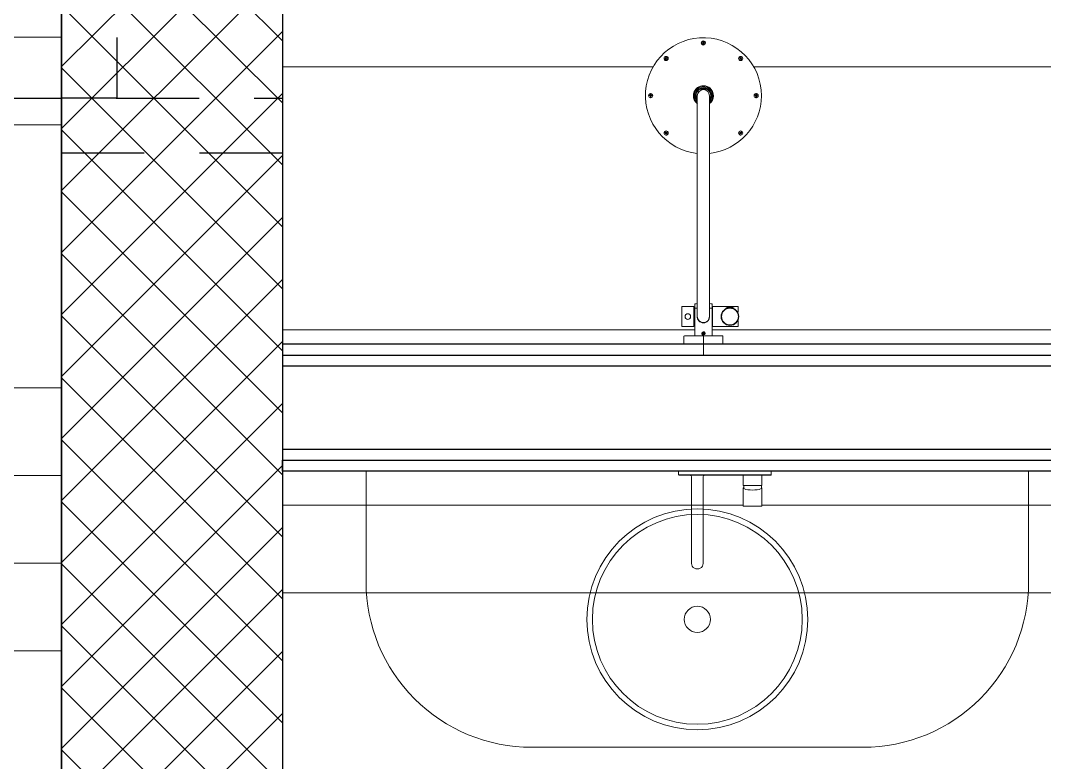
# Model space of a CAD drawing. Header units: metres. Extents: x 42 to 199, y -121 to 268.
# Drawn here: x 127.063 to 128.917, y -70.171 to -68.827 of the extents above; entities that cross this region are included whole.
import ezdxf

# ---------------------------------------------------------------- set-up
doc = ezdxf.new("R2010")
doc.units = ezdxf.units.M
doc.header["$LTSCALE"] = 0.3
doc.linetypes.add('HIDDEN', pattern=[0.375, 0.25, -0.125])
doc.layers.get('0').update_dxf_attribs({"color": 8})
for name, color, linetype in [('A-ELEVATION 3', 8, 'Continuous'), ('A-flooring', 8, 'Continuous'), ('A-Hidden-Above', 8, 'HIDDEN'), ('A-Wall-Full', 8, 'Continuous')]:
    doc.layers.add(name, color=color, linetype=linetype)
for name, color, linetype, lineweight in [('A-Hatch', 8, 'Continuous', 9), ('A-Plumbing Fixtures', 8, 'Continuous', 0), ('DA HOUSE ARCH LAYOUT', 8, 'Continuous', 9)]:
    doc.layers.add(name, color=color, linetype=linetype, lineweight=lineweight)

# ---------------------------------------------------------------- blocks, each defined once
blk = doc.blocks.new('zw$38D5')
at = {"color": 4, "ltscale": 0.5}
for p, q in [((-0.034, 0.2682), (-0.034, 0.2622)), ((-0.034, 0.2682), (-0.0338, 0.2682)), ((-0.034, 0.2622), (-0.034, 0.2682)), ((-0.034, 0.2622), (-0.0337, 0.2615)), ((-0.0338, 0.2682), (-0.0332, 0.2682)), ((-0.0337, 0.2615), (-0.033, 0.2612)), ((-0.0337, 0.2615), (-0.0335, 0.2615)), ((-0.0335, 0.2615), (-0.0329, 0.2615)), ((-0.0332, 0.2682), (-0.0322, 0.2682)), ((-0.033, 0.2612), (-0.0328, 0.2612)), ((-0.0329, 0.2615), (-0.032, 0.2615)), ((-0.0328, 0.2612), (-0.0323, 0.2612)), ((-0.0323, 0.2612), (-0.0315, 0.2612)), ((-0.0322, 0.2682), (-0.031, 0.2682)), ((-0.032, 0.2615), (-0.0308, 0.2615)), ((-0.0315, 0.2612), (-0.0305, 0.2612)), ((-0.031, 0.2682), (-0.0295, 0.2682)), ((-0.0308, 0.2615), (-0.0295, 0.2615)), ((-0.0305, 0.2612), (-0.0293, 0.2612)), ((-0.0295, 0.2682), (-0.028, 0.2682)), ((-0.0295, 0.2615), (-0.028, 0.2615)), ((-0.0293, 0.2612), (-0.028, 0.2612)), ((-0.028, 0.2682), (0.05, 0.2682)), ((-0.028, 0.2682), (0.05, 0.2682)), ((-0.028, 0.2615), (0.05, 0.2615)), ((-0.028, 0.2615), (0.05, 0.2615)), ((-0.028, 0.2612), (-0.0135, 0.2612)), ((-0.028, 0.2612), (-0.027, 0.2612)), ((-0.028, 0.2612), (-0.0135, 0.2612)), ((-0.027, 0.2612), (-0.0243, 0.2612)), ((-0.0266, 0.2612), (-0.0256, 0.2612)), ((-0.0256, 0.2612), (-0.023, 0.2612)), ((-0.0243, 0.2612), (-0.0198, 0.2612)), ((-0.023, 0.2612), (-0.0188, 0.2612)), ((-0.0198, 0.2612), (-0.0139, 0.2612)), ((-0.0188, 0.2612), (-0.0135, 0.2612)), ((-0.016, 0.2612), (-0.0154, 0.2612)), ((-0.0154, 0.2612), (-0.0139, 0.2612)), ((-0.0146, 0.2612), (-0.0141, 0.2612)), ((-0.0141, 0.2612), (-0.0135, 0.2612)), ((-0.0139, 0.2612), (-0.0113, 0.2612)), ((-0.0139, 0.2612), (-0.0072, 0.2612)), ((-0.0135, 0.2612), (-0.0122, 0.2608)), ((-0.0122, 0.2608), (-0.0112, 0.26)), ((-0.0113, 0.2612), (-0.008, 0.2612)), ((-0.0112, 0.26), (-0.0107, 0.259)), ((-0.008, 0.2612), (-0.0041, 0.2612)), ((-0.0072, 0.2612), (0, 0.2612)), ((-0.0041, 0.2612), (0, 0.2612)), ((0, 0.2612), (0.0072, 0.2612)), ((0, 0.2612), (0.0041, 0.2612)), ((0.0041, 0.2612), (0.008, 0.2612)), ((0.0072, 0.2612), (0.0139, 0.2612)), ((0.008, 0.2612), (0.0113, 0.2612)), ((0.0107, 0.259), (0.0112, 0.26)), ((0.0112, 0.26), (0.0122, 0.2608)), ((0.0113, 0.2612), (0.0139, 0.2612)), ((0.0122, 0.2608), (0.0135, 0.2612)), ((0.0135, 0.2612), (0.0188, 0.2612)), ((0.0135, 0.2612), (0.0141, 0.2612)), ((0.0135, 0.2612), (0.05, 0.2612)), ((0.0139, 0.2612), (0.0154, 0.2612)), ((0.0139, 0.2612), (0.0198, 0.2612)), ((0.0141, 0.2612), (0.0146, 0.2612)), ((0.0154, 0.2612), (0.016, 0.2612)), ((0.0188, 0.2612), (0.023, 0.2612)), ((0.0198, 0.2612), (0.0243, 0.2612)), ((0.023, 0.2612), (0.0256, 0.2612)), ((0.0243, 0.2612), (0.027, 0.2612)), ((0.0256, 0.2612), (0.0266, 0.2612)), ((0.027, 0.2612), (0.028, 0.2612)), ((0.05, 0.2682), (0.128, 0.2682)), ((0.05, 0.2615), (0.128, 0.2615)), ((0.05, 0.2612), (0.083, 0.2612)), ((0.072, 0.2612), (0.073, 0.2612)), ((0.073, 0.2612), (0.0757, 0.2612)), ((0.0734, 0.2612), (0.0744, 0.2612)), ((0.0744, 0.2612), (0.077, 0.2612)), ((0.0757, 0.2612), (0.0802, 0.2612)), ((0.077, 0.2612), (0.0812, 0.2612)), ((0.0802, 0.2612), (0.0861, 0.2612)), ((0.0812, 0.2612), (0.083, 0.2612)), ((0.0825, 0.2612), (0.0831, 0.2612)), ((0.0825, 0.2612), (0.083, 0.2612)), ((0.083, 0.2429), (0.083, 0.2612)), ((0.083, 0.2612), (0.083, 0.2429)), ((0.0831, 0.2612), (0.0848, 0.2612)), ((0.0848, 0.2612), (0.0876, 0.2612)), ((0.0861, 0.2612), (0.0928, 0.2612)), ((0.0876, 0.2612), (0.0912, 0.2612)), ((0.0912, 0.2612), (0.0955, 0.2612)), ((0.0928, 0.2612), (0.1, 0.2612)), ((0.0955, 0.2612), (0.1, 0.2612)), ((0.1, 0.2612), (0.1072, 0.2612)), ((0.1, 0.2612), (0.1045, 0.2612)), ((0.1045, 0.2612), (0.1088, 0.2612)), ((0.1072, 0.2612), (0.1139, 0.2612)), ((0.1088, 0.2612), (0.1124, 0.2612)), ((0.1124, 0.2612), (0.1152, 0.2612)), ((0.1139, 0.2612), (0.1198, 0.2612)), ((0.1152, 0.2612), (0.1169, 0.2612)), ((0.1169, 0.2612), (0.1175, 0.2612)), ((0.117, 0.2429), (0.117, 0.2612)), ((0.117, 0.2612), (0.117, 0.2429)), ((0.117, 0.2612), (0.128, 0.2612)), ((0.117, 0.2612), (0.1188, 0.2612)), ((0.117, 0.2612), (0.1175, 0.2612)), ((0.1188, 0.2612), (0.123, 0.2612)), ((0.1198, 0.2612), (0.1243, 0.2612)), ((0.123, 0.2612), (0.1256, 0.2612)), ((0.1243, 0.2612), (0.127, 0.2612)), ((0.1256, 0.2612), (0.1266, 0.2612)), ((0.127, 0.2612), (0.128, 0.2612)), ((0.128, 0.2682), (0.1295, 0.2682)), ((0.128, 0.2615), (0.1295, 0.2615)), ((0.128, 0.2612), (0.1293, 0.2612)), ((0.1293, 0.2612), (0.1305, 0.2612)), ((0.1295, 0.2682), (0.131, 0.2682)), ((0.1295, 0.2615), (0.1308, 0.2615)), ((0.1305, 0.2612), (0.1315, 0.2612)), ((0.1308, 0.2615), (0.132, 0.2615)), ((0.131, 0.2682), (0.1322, 0.2682)), ((0.1315, 0.2612), (0.1323, 0.2612)), ((0.132, 0.2615), (0.1329, 0.2615)), ((0.1322, 0.2682), (0.1332, 0.2682)), ((0.1323, 0.2612), (0.1328, 0.2612)), ((0.1328, 0.2612), (0.133, 0.2612)), ((0.1329, 0.2615), (0.1335, 0.2615)), ((0.133, 0.2612), (0.1337, 0.2615)), ((0.1332, 0.2682), (0.1338, 0.2682)), ((0.1335, 0.2615), (0.1337, 0.2615)), ((0.1337, 0.2615), (0.134, 0.2622)), ((0.1338, 0.2682), (0.134, 0.2682)), ((0.134, 0.2622), (0.134, 0.2682)), ((0.134, 0.2682), (0.134, 0.2622)), ((-0.0107, 0.259), (-0.0105, 0.2582)), ((-0.0105, 0.2582), (-0.0105, 0.2577)), ((-0.0105, 0.2577), (-0.0105, 0.2582)), ((-0.0105, 0.1457), (-0.0105, 0.2577)), ((-0.0105, 0.2577), (-0.0105, 0.1457)), ((0.0105, 0.2582), (0.0107, 0.259)), ((0.0105, 0.2577), (0.0105, 0.2582)), ((0.0105, 0.2582), (0.0105, 0.2577)), ((0.0105, 0.1457), (0.0105, 0.2577)), ((0.0105, 0.2577), (0.0105, 0.1457)), ((0.083, 0.2429), (0.0832, 0.2425)), ((0.0832, 0.2425), (0.0837, 0.2422)), ((0.0832, 0.2425), (0.0838, 0.2425)), ((0.0837, 0.2422), (0.084, 0.2422)), ((0.0838, 0.2425), (0.0855, 0.2425)), ((0.084, 0.2422), (0.0846, 0.2422)), ((0.084, 0.2422), (0.084, 0.2382)), ((0.084, 0.2382), (0.084, 0.2422)), ((0.0846, 0.2422), (0.0861, 0.2422)), ((0.0855, 0.2425), (0.0881, 0.2425)), ((0.0861, 0.2422), (0.0887, 0.2422)), ((0.0881, 0.2425), (0.0916, 0.2425)), ((0.0887, 0.2422), (0.0921, 0.2422)), ((0.0916, 0.2425), (0.0957, 0.2425)), ((0.0921, 0.2422), (0.0959, 0.2422)), ((0.0957, 0.2425), (0.1, 0.2425)), ((0.0959, 0.2422), (0.1, 0.2422)), ((0.1, 0.2425), (0.1043, 0.2425)), ((0.1, 0.2422), (0.1041, 0.2422)), ((0.1041, 0.2422), (0.1079, 0.2422)), ((0.1043, 0.2425), (0.1083, 0.2425)), ((0.1079, 0.2422), (0.1113, 0.2422)), ((0.1083, 0.2425), (0.1118, 0.2425)), ((0.1113, 0.2422), (0.1139, 0.2422)), ((0.1118, 0.2425), (0.1145, 0.2425)), ((0.1139, 0.2422), (0.1154, 0.2422)), ((0.1145, 0.2425), (0.1161, 0.2425)), ((0.1154, 0.2422), (0.116, 0.2422)), ((0.116, 0.2422), (0.116, 0.2382)), ((0.116, 0.2422), (0.1162, 0.2422)), ((0.116, 0.2382), (0.116, 0.2422)), ((0.1161, 0.2425), (0.1167, 0.2425)), ((0.1162, 0.2422), (0.1167, 0.2425)), ((0.1167, 0.2425), (0.117, 0.2429)), ((0.083, 0.2382), (0.0836, 0.2372)), ((0.083, 0.2382), (0.083, 0.2242)), ((0.083, 0.2382), (0.0836, 0.2382)), ((0.083, 0.2242), (0.083, 0.2382)), ((0.083, 0.2212), (0.083, 0.2242)), ((0.083, 0.2242), (0.083, 0.2212)), ((0.0836, 0.2382), (0.084, 0.2382)), ((0.0836, 0.2372), (0.0853, 0.2363)), ((0.084, 0.2382), (0.0842, 0.2369)), ((0.0853, 0.2363), (0.088, 0.2354)), ((0.088, 0.2354), (0.0916, 0.2348)), ((0.0916, 0.2348), (0.0956, 0.2344)), ((0.0956, 0.2344), (0.1, 0.2342)), ((0.1, 0.2342), (0.1044, 0.2344)), ((0.1044, 0.2344), (0.1084, 0.2348)), ((0.1084, 0.2348), (0.112, 0.2354)), ((0.112, 0.2354), (0.1147, 0.2363)), ((0.1147, 0.2363), (0.1164, 0.2372)), ((0.1158, 0.2369), (0.116, 0.2382)), ((0.116, 0.2382), (0.1164, 0.2382)), ((0.1164, 0.2382), (0.117, 0.2382)), ((0.1164, 0.2372), (0.117, 0.2382)), ((0.117, 0.2242), (0.117, 0.2382)), ((0.117, 0.2382), (0.117, 0.2242)), ((0.117, 0.2242), (0.117, 0.2078)), ((0.117, 0.2078), (0.117, 0.2242)), ((0.083, 0.2212), (0.083, 0.2078)), ((0.083, 0.2078), (0.083, 0.2212)), ((0.083, 0.2078), (0.083, 0.2059)), ((0.083, 0.2059), (0.083, 0.2078)), ((0.083, 0.2059), (0.0833, 0.2055)), ((0.0833, 0.2055), (0.0838, 0.2052)), ((0.0838, 0.2052), (0.1, 0.2052)), ((0.1, 0.2052), (0.1162, 0.2052)), ((0.1162, 0.2052), (0.1167, 0.2055)), ((0.1167, 0.2055), (0.117, 0.2059)), ((0.117, 0.2059), (0.117, 0.2078)), ((0.117, 0.2078), (0.117, 0.2059)), ((-0.0105, 0.1414), (-0.0105, 0.1457)), ((-0.0105, 0.1457), (-0.0105, 0.1414)), ((-0.0105, 0.1372), (-0.0105, 0.1414)), ((-0.0105, 0.1414), (-0.0105, 0.1372)), ((-0.0105, 0.1331), (-0.0105, 0.1372)), ((-0.0105, 0.1372), (-0.0105, 0.1331)), ((-0.0105, 0.1331), (-0.0105, 0.1292)), ((-0.0105, 0.1292), (-0.0105, 0.1331)), ((0.0105, 0.1414), (0.0105, 0.1457)), ((0.0105, 0.1457), (0.0105, 0.1414)), ((0.0105, 0.1414), (0.0105, 0.1372)), ((0.0105, 0.1372), (0.0105, 0.1414)), ((0.0105, 0.1372), (0.0105, 0.1331)), ((0.0105, 0.1331), (0.0105, 0.1372)), ((0.0105, 0.1292), (0.0105, 0.1331)), ((0.0105, 0.1331), (0.0105, 0.1292)), ((-0.0105, 0.1292), (-0.0105, 0.1257)), ((-0.0105, 0.1257), (-0.0105, 0.1292)), ((-0.0105, 0.1224), (-0.0105, 0.1257)), ((-0.0105, 0.1257), (-0.0105, 0.1224)), ((-0.0105, 0.1196), (-0.0105, 0.1224)), ((-0.0105, 0.1224), (-0.0105, 0.1196)), ((-0.0105, 0.1196), (-0.0105, 0.1172)), ((-0.0105, 0.1172), (-0.0105, 0.1196)), ((-0.0105, 0.1172), (-0.0105, 0.1153)), ((-0.0105, 0.1153), (-0.0105, 0.1172)), ((-0.0105, 0.1153), (-0.0105, 0.1011)), ((-0.0105, 0.1011), (-0.0105, 0.1153)), ((0.0105, 0.1257), (0.0105, 0.1292)), ((0.0105, 0.1292), (0.0105, 0.1257)), ((0.0105, 0.1224), (0.0105, 0.1257)), ((0.0105, 0.1257), (0.0105, 0.1224)), ((0.0105, 0.1196), (0.0105, 0.1224)), ((0.0105, 0.1224), (0.0105, 0.1196)), ((0.0105, 0.1196), (0.0105, 0.1172)), ((0.0105, 0.1172), (0.0105, 0.1196)), ((0.0105, 0.1172), (0.0105, 0.1153)), ((0.0105, 0.1153), (0.0105, 0.1172)), ((0.0105, 0.1011), (0.0105, 0.1153)), ((0.0105, 0.1153), (0.0105, 0.1011)), ((-0.0105, 0.1011), (-0.0101, 0.0986)), ((-0.0101, 0.0986), (-0.0091, 0.0962)), ((-0.0091, 0.0962), (-0.0074, 0.0942)), ((-0.0074, 0.0942), (-0.0052, 0.0926)), ((0.0052, 0.0926), (0.0074, 0.0942)), ((0.0074, 0.0942), (0.0091, 0.0962)), ((0.0091, 0.0962), (0.0101, 0.0986)), ((0.0101, 0.0986), (0.0105, 0.1011)), ((-0.0052, 0.0926), (-0.0027, 0.0916)), ((-0.0052, 0.0926), (-0.0027, 0.0916)), ((-0.0027, 0.0916), (0, 0.0912)), ((-0.0027, 0.0916), (0, 0.0912)), ((0, 0.0912), (0.0027, 0.0916)), ((0, 0.0912), (0.0027, 0.0916)), ((0.0027, 0.0916), (0.0052, 0.0926)), ((0.0027, 0.0916), (0.0052, 0.0926))]:
    blk.add_line(p, q, dxfattribs=at)
for radius in [0.2, 0.19, 0.0237]:
    blk.add_circle((0, 0), radius, dxfattribs=at)
blk = doc.blocks.new('grohe - floor mount rainshower')
at = {"color": 4}
for p, q in [((135.4838, -60.4833), (135.4838, -60.5233)), ((135.4483, -60.5035), (135.4483, -60.5173)), ((135.5191, -60.5033), (135.4485, -60.5033)), ((135.5038, -60.5033), (135.4638, -60.5033)), ((135.5193, -60.5173), (135.5193, -60.5035)), ((135.4493, -60.5183), (135.5183, -60.5183)), ((135.4681, -60.5183), (135.4681, -60.5681)), ((135.4821, -60.523), (135.4829, -60.5215)), ((135.4829, -60.5245), (135.4821, -60.523)), ((135.4829, -60.5215), (135.4847, -60.5215)), ((135.4847, -60.5245), (135.4829, -60.5245)), ((135.4847, -60.5215), (135.4855, -60.523)), ((135.4855, -60.523), (135.4847, -60.5245)), ((135.4994, -60.5681), (135.4994, -60.5183)), ((135.4446, -60.5708), (135.4446, -60.5358)), ((135.4664, -60.5353), (135.4451, -60.5353)), ((135.4666, -60.5355), (135.4666, -60.5711)), ((135.4678, -60.5413), (135.4666, -60.5413)), ((135.4678, -60.5713), (135.4678, -60.5353)), ((135.4681, -60.5353), (135.4678, -60.5353)), ((135.4728, -60.5533), (135.4728, -60.5938)), ((135.4818, -60.5418), (135.4813, -60.5421)), ((135.4813, -60.5421), (135.4863, -60.5421)), ((135.4813, -60.5421), (135.4813, -60.5426)), ((135.4818, -60.5418), (135.4858, -60.5418)), ((135.4818, -60.5426), (135.4818, -60.5418)), ((135.4863, -60.5421), (135.4858, -60.5418)), ((135.4858, -60.5426), (135.4858, -60.5418)), ((135.4863, -60.5426), (135.4863, -60.5421)), ((135.4948, -60.5938), (135.4948, -60.5533)), ((135.4998, -60.5353), (135.4994, -60.5353)), ((135.4998, -60.5713), (135.4998, -60.5353)), ((135.5004, -60.5403), (135.4998, -60.5403)), ((135.5004, -60.5713), (135.5004, -60.5353)), ((135.5461, -60.5353), (135.5004, -60.5353)), ((135.5461, -60.5448), (135.5455, -60.5448)), ((135.5469, -60.5361), (135.5469, -60.5412)), ((135.5469, -60.544), (135.5469, -60.5412)), ((135.4451, -60.5713), (135.4664, -60.5713)), ((135.4666, -60.5653), (135.4678, -60.5653)), ((135.4678, -60.5713), (135.4682, -60.5713)), ((135.4682, -60.5685), (135.4682, -60.5761)), ((135.4683, -60.5683), (135.4728, -60.5683)), ((135.4948, -60.5683), (135.4992, -60.5683)), ((135.4994, -60.5761), (135.4994, -60.5685)), ((135.4994, -60.5713), (135.4998, -60.5713)), ((135.4998, -60.5663), (135.5004, -60.5663)), ((135.5004, -60.5713), (135.5461, -60.5713)), ((135.5247, -60.5675), (135.5247, -60.5681)), ((135.5247, -60.5681), (135.5247, -60.5683)), ((135.5267, -60.5684), (135.5267, -60.5689)), ((135.5292, -60.5696), (135.5292, -60.569)), ((135.5306, -60.5692), (135.5306, -60.5693)), ((135.5307, -60.5692), (135.5307, -60.5697)), ((135.5332, -60.5697), (135.5332, -60.5692)), ((135.5333, -60.5693), (135.5333, -60.5692)), ((135.5347, -60.569), (135.5347, -60.5696)), ((135.5372, -60.5689), (135.5372, -60.5684)), ((135.5373, -60.5684), (135.5373, -60.5684)), ((135.5392, -60.5681), (135.5392, -60.5675)), ((135.5393, -60.5675), (135.5393, -60.5675)), ((135.5455, -60.5618), (135.5461, -60.5618)), ((135.5469, -60.5653), (135.5469, -60.5626)), ((135.5469, -60.5653), (135.5469, -60.5705)), ((135.4728, -60.5938), (135.4728, -60.9128)), ((135.4948, -60.9128), (135.4948, -60.5938)), ((135.4156, -60.8857), (135.4133, -60.888)), ((135.414, -60.8887), (135.4163, -60.8865)), ((135.4152, -60.884), (135.4145, -60.8847)), ((135.4145, -60.8847), (135.4156, -60.8857)), ((135.4157, -60.887), (135.415, -60.8863)), ((135.4158, -60.8846), (135.4151, -60.8853)), ((135.4151, -60.8862), (135.4158, -60.8869)), ((135.4163, -60.885), (135.4152, -60.884)), ((135.4185, -60.8828), (135.4163, -60.885)), ((135.4163, -60.8865), (135.4173, -60.8875)), ((135.4174, -60.8853), (135.4167, -60.8846)), ((135.4167, -60.8869), (135.4174, -60.8862)), ((135.4168, -60.8845), (135.4175, -60.8852)), ((135.417, -60.8857), (135.4192, -60.8835)), ((135.418, -60.8868), (135.417, -60.8857)), ((135.4173, -60.8875), (135.418, -60.8868)), ((135.5483, -60.8835), (135.5506, -60.8857)), ((135.5513, -60.885), (135.549, -60.8828)), ((135.5506, -60.8857), (135.5496, -60.8868)), ((135.5496, -60.8868), (135.5503, -60.8875)), ((135.5501, -60.8852), (135.5508, -60.8845)), ((135.5509, -60.8846), (135.5502, -60.8853)), ((135.5502, -60.8862), (135.5509, -60.8869)), ((135.5503, -60.8875), (135.5513, -60.8865)), ((135.5523, -60.884), (135.5513, -60.885)), ((135.5513, -60.8865), (135.5536, -60.8887)), ((135.5524, -60.8853), (135.5517, -60.8846)), ((135.5517, -60.8869), (135.5524, -60.8862)), ((135.5526, -60.8863), (135.5519, -60.887)), ((135.552, -60.8857), (135.553, -60.8847)), ((135.5543, -60.888), (135.552, -60.8857)), ((135.553, -60.8847), (135.5523, -60.884)), ((135.4728, -60.9128), (135.4728, -60.9533)), ((135.4948, -60.9533), (135.4948, -60.9128)), ((135.3863, -60.9528), (135.3863, -60.9538)), ((135.3878, -60.9528), (135.3863, -60.9528)), ((135.3863, -60.9538), (135.3878, -60.9538)), ((135.3872, -60.9528), (135.3872, -60.9538)), ((135.3878, -60.9496), (135.3878, -60.9528)), ((135.3878, -60.952), (135.3888, -60.952)), ((135.3888, -60.9522), (135.3878, -60.9522)), ((135.3878, -60.9538), (135.3878, -60.957)), ((135.3878, -60.9544), (135.3888, -60.9544)), ((135.3888, -60.9546), (135.3878, -60.9546)), ((135.3888, -60.9528), (135.3888, -60.9496)), ((135.3902, -60.9528), (135.3888, -60.9528)), ((135.3888, -60.9538), (135.3902, -60.9538)), ((135.3888, -60.957), (135.3888, -60.9538)), ((135.3894, -60.9538), (135.3894, -60.9528)), ((135.3902, -60.9538), (135.3902, -60.9528)), ((135.4678, -60.9451), (135.4678, -60.9499)), ((135.4678, -60.9499), (135.4678, -60.9567)), ((135.4678, -60.9567), (135.4678, -60.9615)), ((135.4998, -60.9499), (135.4998, -60.9451)), ((135.4998, -60.9499), (135.4998, -60.9567)), ((135.4998, -60.9615), (135.4998, -60.9567)), ((135.5788, -60.9528), (135.5773, -60.9528)), ((135.5773, -60.9528), (135.5773, -60.9538)), ((135.5773, -60.9538), (135.5788, -60.9538)), ((135.5782, -60.9528), (135.5782, -60.9538)), ((135.5788, -60.9496), (135.5788, -60.9528)), ((135.5788, -60.952), (135.5798, -60.952)), ((135.5798, -60.9522), (135.5788, -60.9522)), ((135.5788, -60.9538), (135.5788, -60.957)), ((135.5788, -60.9544), (135.5798, -60.9544)), ((135.5798, -60.9546), (135.5788, -60.9546)), ((135.5798, -60.9528), (135.5798, -60.9496)), ((135.5812, -60.9528), (135.5798, -60.9528)), ((135.5798, -60.957), (135.5798, -60.9538)), ((135.5798, -60.9538), (135.5812, -60.9538)), ((135.5804, -60.9538), (135.5804, -60.9528)), ((135.5812, -60.9538), (135.5812, -60.9528)), ((135.4793, -60.9653), (135.4781, -60.9653)), ((135.4793, -60.9653), (135.4882, -60.9653)), ((135.4895, -60.9653), (135.4882, -60.9653)), ((135.4133, -61.0185), (135.4156, -61.0208)), ((135.4163, -61.0201), (135.414, -61.0178)), ((135.4156, -61.0208), (135.4145, -61.0218)), ((135.4145, -61.0218), (135.4152, -61.0225)), ((135.415, -61.0203), (135.4157, -61.0195)), ((135.4158, -61.0197), (135.4151, -61.0204)), ((135.4151, -61.0212), (135.4158, -61.0219)), ((135.4152, -61.0225), (135.4163, -61.0215)), ((135.4173, -61.0191), (135.4163, -61.0201)), ((135.4163, -61.0215), (135.4185, -61.0238)), ((135.4174, -61.0204), (135.4167, -61.0197)), ((135.4167, -61.0219), (135.4174, -61.0212)), ((135.4175, -61.0214), (135.4168, -61.0221)), ((135.417, -61.0208), (135.418, -61.0198)), ((135.4192, -61.0231), (135.417, -61.0208)), ((135.418, -61.0198), (135.4173, -61.0191)), ((135.5506, -61.0208), (135.5483, -61.0231)), ((135.549, -61.0238), (135.5513, -61.0215)), ((135.5503, -61.0191), (135.5496, -61.0198)), ((135.5496, -61.0198), (135.5506, -61.0208)), ((135.5508, -61.0221), (135.5501, -61.0214)), ((135.5509, -61.0197), (135.5502, -61.0204)), ((135.5502, -61.0212), (135.5509, -61.0219)), ((135.5513, -61.0201), (135.5503, -61.0191)), ((135.5536, -61.0178), (135.5513, -61.0201)), ((135.5513, -61.0215), (135.5523, -61.0225)), ((135.5524, -61.0204), (135.5517, -61.0197)), ((135.5517, -61.0219), (135.5524, -61.0212)), ((135.5519, -61.0195), (135.5526, -61.0203)), ((135.552, -61.0208), (135.5543, -61.0185)), ((135.553, -61.0218), (135.552, -61.0208)), ((135.5523, -61.0225), (135.553, -61.0218)), ((135.4833, -61.0483), (135.4801, -61.0483)), ((135.4801, -61.0493), (135.4833, -61.0493)), ((135.4825, -61.0493), (135.4825, -61.0483)), ((135.4827, -61.0483), (135.4827, -61.0493)), ((135.4843, -61.0468), (135.4833, -61.0468)), ((135.4833, -61.0468), (135.4833, -61.0483)), ((135.4843, -61.0477), (135.4833, -61.0477)), ((135.4833, -61.0493), (135.4833, -61.0507)), ((135.4833, -61.0499), (135.4843, -61.0499)), ((135.4833, -61.0507), (135.4843, -61.0507)), ((135.4843, -61.0483), (135.4843, -61.0468)), ((135.4875, -61.0483), (135.4843, -61.0483)), ((135.4843, -61.0493), (135.4875, -61.0493)), ((135.4843, -61.0507), (135.4843, -61.0493)), ((135.4849, -61.0493), (135.4849, -61.0483)), ((135.4851, -61.0483), (135.4851, -61.0493))]:
    blk.add_line(p, q, dxfattribs=at)
for centre, radius in [((135.4838, -60.523), 0.00246), ((135.4838, -60.523), 0.0018), ((135.4556, -60.5533), 0.0051), ((135.4556, -60.5533), 0.005), ((135.5319, -60.5533), 0.016), ((135.5319, -60.5533), 0.0153), ((135.5319, -60.5533), 0.0152), ((135.4163, -60.8857), 0.00377), ((135.5513, -60.8857), 0.00377), ((135.3883, -60.9533), 0.00377), ((135.5793, -60.9533), 0.00377), ((135.4163, -61.0208), 0.00377), ((135.5513, -61.0208), 0.00377), ((135.4838, -61.0488), 0.00377)]:
    blk.add_circle(centre, radius, dxfattribs=at)
for centre, radius, start, end in [((135.4485, -60.5035), 0.0002, 90, 180), ((135.5191, -60.5035), 0.0002, 0, 90), ((135.4493, -60.5173), 0.001, 180, 270), ((135.4838, -60.523), 0.003, 255, 195), ((135.4838, -60.523), 0.0025, 149.2603, 210.8108), ((135.4838, -60.523), 0.0025, 330.5025, 0), ((135.4838, -60.523), 0.0025, 0, 19.3146), ((135.5183, -60.5173), 0.001, 270, 0), ((135.4451, -60.5358), 0.0005, 90, 180), ((135.4664, -60.5355), 0.0002, 0, 90), ((135.4838, -60.5533), 0.0113, 102.8009, 192.9045), ((135.4838, -60.5533), 0.011, 0, 180), ((135.4838, -60.5533), 0.0113, 0, 77.2162), ((135.4838, -60.5533), 0.0113, 347.1807, 0), ((135.5461, -60.5361), 0.0008, 0, 90), ((135.5461, -60.544), 0.0008, 270, 0), ((135.4451, -60.5708), 0.0005, 180, 270), ((135.4664, -60.5711), 0.0002, 270, 0), ((135.4683, -60.5681), 0.0002, 180, 270), ((135.4684, -60.5685), 0.0002, 90, 180), ((135.4992, -60.5681), 0.0002, 270, 0), ((135.4992, -60.5685), 0.0002, 0, 90), ((135.5252, -60.5683), 0.0005, 180.0171, 245.8523), ((135.5319, -60.5533), 0.017, 246.6748, 248.642), ((135.5319, -60.5534), 0.0163, 251.4029, 260.45), ((135.5319, -60.5533), 0.017, 253.8248, 258.9605), ((135.5295, -60.5635), 0.00652, 254.9913, 264.3574), ((135.5288, -60.5695), 0.000424, 282.9312, 360), ((135.5319, -60.5533), 0.017, 260.7281, 265.7607), ((135.5307, -60.5638), 0.00642, 262.3904, 271.1481), ((135.5308, -60.5633), 0.0069, 270.5306, 270.8322), ((135.5307, -60.5698), 0.000472, 288.2811, 298.5261), ((135.5319, -60.5533), 0.017, 267.5002, 272.5025), ((135.5327, -60.5697), 0.000532, 272.4997, 360), ((135.5332, -60.5698), 0.000472, 241.4739, 251.7189), ((135.5332, -60.5699), 0.000296, 245.7309, 276.446), ((135.5331, -60.5633), 0.0069, 269.1678, 277.3385), ((135.5331, -60.5638), 0.00642, 268.8519, 269.2212), ((135.5319, -60.5533), 0.017, 276.6843, 279.2719), ((135.532, -60.5534), 0.0163, 279.55, 288.5971), ((135.5351, -60.5695), 0.000424, 180, 257.0688), ((135.5344, -60.5634), 0.00656, 275.6813, 284.9937), ((135.5351, -60.5697), 0.000318, 253.3309, 282.3461), ((135.5344, -60.5635), 0.00652, 275.6426, 275.8905), ((135.5319, -60.5533), 0.017, 281.0395, 286.1752), ((135.5319, -60.5533), 0.017, 291.3564, 293.3252), ((135.5319, -60.5533), 0.017, 291.3564, 293.3252), ((135.5319, -60.5533), 0.017, 291.3564, 293.3252), ((135.5319, -60.5533), 0.017, 291.3564, 293.3252), ((135.5461, -60.5626), 0.0008, 0, 90), ((135.5461, -60.5705), 0.0008, 270, 0), ((135.4684, -60.5761), 0.0002, 180, 262.9118), ((135.4838, -60.4523), 0.125, 262.9118, 264.9514), ((135.4838, -60.4523), 0.125, 275.0486, 277.0882), ((135.4992, -60.5761), 0.0002, 277.0882, 0), ((135.4838, -60.9533), 0.105, 96.0134, 0), ((135.4838, -60.9533), 0.105, 96.0163, 0), ((135.4838, -60.9533), 0.105, 0, 83.9866), ((135.4838, -60.9533), 0.105, 0, 83.9837), ((135.4163, -60.8857), 0.00375, 52.6623, 217.3377), ((135.4163, -60.8857), 0.00375, 232.6623, 37.3377), ((135.4163, -60.8857), 0.00295, 35.2417, 54.7583), ((135.5513, -60.8857), 0.00375, 142.6623, 307.3377), ((135.5513, -60.8857), 0.00295, 125.2417, 144.7583), ((135.5513, -60.8857), 0.00375, 322.6623, 127.3377), ((135.4163, -60.8857), 0.00295, 215.2417, 234.7583), ((135.5513, -60.8857), 0.00295, 305.2417, 324.7583), ((135.4838, -60.9533), 0.0181, 127.3052, 0), ((135.4838, -60.9533), 0.018, 127.6699, 156.4435), ((135.4838, -60.9533), 0.0164, 132.2443, 167.9269), ((135.4838, -60.9533), 0.0181, 0, 52.6948), ((135.4838, -60.9533), 0.018, 23.5565, 52.3301), ((135.4838, -60.9533), 0.0164, 12.0731, 47.7557), ((135.3883, -60.9533), 0.00375, 97.6623, 262.3377), ((135.3883, -60.9533), 0.00295, 80.2417, 99.7583), ((135.3883, -60.9533), 0.00295, 260.2417, 279.7583), ((135.3883, -60.9533), 0.00375, 277.6623, 82.3377), ((135.4838, -60.9533), 0.018, 156.4435, 203.5565), ((135.4736, -60.9485), 0.00674, 149.0142, 158.6471), ((135.4838, -60.9533), 0.018, 203.5565, 336.4435), ((135.4741, -60.9578), 0.00729, 201.7179, 210.6195), ((135.4838, -60.9533), 0.0164, 192.0731, 347.9269), ((135.4838, -60.9533), 0.0147, 138.4433, 0), ((135.4838, -60.9533), 0.0135, 144.5691, 0), ((135.4838, -60.9533), 0.0133, 145.7987, 244.4562), ((135.4838, -60.9533), 0.011, 180, 0), ((135.4838, -60.9533), 0.0133, 295.5438, 34.2013), ((135.4838, -60.9533), 0.0147, 0, 41.5567), ((135.4838, -60.9533), 0.0135, 0, 35.4309), ((135.4935, -60.9488), 0.00729, 21.7179, 30.6195), ((135.494, -60.958), 0.00674, 329.0149, 338.6478), ((135.4838, -60.9533), 0.018, 336.4435, 23.5565), ((135.5793, -60.9533), 0.00375, 97.6623, 262.3377), ((135.5793, -60.9533), 0.00295, 80.2417, 99.7583), ((135.5793, -60.9533), 0.00295, 260.2417, 279.7583), ((135.5793, -60.9533), 0.00375, 277.6623, 82.3377), ((135.4163, -61.0208), 0.00375, 142.6623, 307.3377), ((135.4163, -61.0208), 0.00295, 125.2417, 144.7583), ((135.4163, -61.0208), 0.00375, 322.6623, 127.3377), ((135.4163, -61.0208), 0.00295, 305.2417, 324.7583), ((135.5513, -61.0208), 0.00375, 52.6623, 217.3377), ((135.5513, -61.0208), 0.00295, 215.2417, 234.7583), ((135.5513, -61.0208), 0.00375, 232.6623, 37.3377), ((135.5513, -61.0208), 0.00295, 35.2417, 54.7583), ((135.4838, -61.0488), 0.00375, 7.6623, 172.3377), ((135.4838, -61.0488), 0.00375, 187.6623, 352.3377), ((135.4838, -61.0488), 0.00295, 170.2417, 189.7583), ((135.4838, -61.0488), 0.00295, 350.2417, 9.7583)]:
    blk.add_arc(centre, radius, start, end, dxfattribs=at)
for points, knots in [([(135.5247, -60.5681), (135.5247, -60.5682), (135.5247, -60.5683), (135.5248, -60.5686), (135.525, -60.5688), (135.5251, -60.5688), (135.5252, -60.5689)], [0, 0, 0, 0, 0.244635, 0.5, 0.755365, 1, 1, 1, 1]), ([(135.5257, -60.5691), (135.5258, -60.5691), (135.5259, -60.5692), (135.5261, -60.5692), (135.5262, -60.5693), (135.5264, -60.5693), (135.5266, -60.5694), (135.5268, -60.5694), (135.5269, -60.5694), (135.5269, -60.5694)], [0, 0, 0, 0, 0.0976423, 0.2005896, 0.3062547, 0.4131645, 0.5357573, 0.682265, 0.7644782, 0.7644782, 0.7644782, 0.7644782]), ([(135.5267, -60.5689), (135.5267, -60.569), (135.5267, -60.5691), (135.5268, -60.5694), (135.527, -60.5695), (135.5271, -60.5696), (135.5272, -60.5696)], [0, 0, 0, 0, 0.243401, 0.5, 0.756599, 1, 1, 1, 1]), ([(135.5289, -60.5699), (135.5289, -60.57), (135.529, -60.57), (135.5291, -60.57), (135.5292, -60.5701)], [0.6476392, 0.6476392, 0.6476392, 0.6476392, 0.7579179, 1, 1, 1, 1]), ([(135.5307, -60.5697), (135.5307, -60.5698), (135.5307, -60.5699), (135.5308, -60.5701), (135.531, -60.5702), (135.5311, -60.5703), (135.5312, -60.5703)], [0, 0, 0, 0, 0.240664, 0.5, 0.759336, 1, 1, 1, 1]), ([(135.5347, -60.5701), (135.5347, -60.57), (135.5348, -60.57), (135.5349, -60.57), (135.5349, -60.5699)], [0, 0, 0, 0, 0.2420821, 0.3523608, 0.3523608, 0.3523608, 0.3523608]), ([(135.5367, -60.5696), (135.5367, -60.5696), (135.5369, -60.5695), (135.5371, -60.5694), (135.5372, -60.5691), (135.5372, -60.569), (135.5372, -60.5689)], [0, 0, 0, 0, 0.243401, 0.5, 0.756599, 1, 1, 1, 1]), ([(135.537, -60.5694), (135.537, -60.5694), (135.5371, -60.5694), (135.5372, -60.5694), (135.5374, -60.5693), (135.5376, -60.5693), (135.5378, -60.5692), (135.538, -60.5692), (135.5381, -60.5691), (135.5381, -60.5691)], [0.2341512, 0.2341512, 0.2341512, 0.2341512, 0.3199573, 0.4662754, 0.5919189, 0.7019131, 0.8073592, 0.9086228, 1, 1, 1, 1]), ([(135.5387, -60.5689), (135.5387, -60.5688), (135.5389, -60.5688), (135.5391, -60.5686), (135.5392, -60.5683), (135.5392, -60.5682), (135.5392, -60.5681)], [0, 0, 0, 0, 0.244635, 0.5, 0.755365, 1, 1, 1, 1])]:
    blk.add_open_spline(points, degree=3, knots=knots, dxfattribs=at)
blk = doc.blocks.new('SCREEN')
at = {"layer": 'A-Hidden-Above', "color": 8, "ltscale": 2}
for points in [[(227.1868, -163.1834), (227.1868, -168.7931), (227.0868, -168.7931), (227.0868, -163.1834)], [(217.9361, -168.7931), (227.4869, -168.7931), (227.4869, -168.8931), (217.9361, -168.8931)]]:
    blk.add_lwpolyline(points, close=True, dxfattribs=at)
blk = doc.blocks.new('DA HOUSE ARCH LAYOUT')
at = {"layer": 'A-Hatch', "transparency": 33554534}
h = blk.add_hatch(dxfattribs=at)
h.set_pattern_fill('ANSI34', color=8, scale=0.05, angle=135)
h.set_pattern_definition([(180, (143.66595, 80.5253), (-8e-16, -0.9525), []), (180, (143.5072, 80.684), (-8e-16, -0.9525), []), (180, (143.34845, 80.8428), (-8e-16, -0.9525), []), (180, (143.1897, 81.0015), (-8e-16, -0.9525), [])])
h.paths.add_polyline_path([(-4.77, -11.6999), (19.35, -11.7), (19.35, -23.43), (32.0283, -23.43), (32.2446, -21.83), (30.3908, -21.83), (30.3908, -21.93), (29.9908, -21.93), (29.9906, -14.136), (29.9906, -15.135, -0.255571), (30.2109, -14.7322), (30.2208, -12.5299), (29.9908, -12.5299), (29.9908, -5.7602, -0.509998), (30.5975, -5.2899, 0.131852), (31.3505, -5.5096, 0.414214), (32.6508, -4.2093, 0.414214), (31.3505, -2.909, 0.124697), (30.7314, -3.0659, -0.546787), (29.9908, -2.7299), (29.9908, 0.6871), (32.0248, 0.6871), (32.0248, 1.9651), (19.7004, 1.9651, -0.764694), (19.2402, 2.1101), (16.7403, 2.1102), (16.74, -8.5299), (-0.255, -8.5299), (-0.255, -11.6998)])
at = {"layer": 'A-Hatch'}
h = blk.add_hatch(dxfattribs=at)
h.set_pattern_fill('ANSI37', color=8, scale=0.025, angle=180)
h.set_pattern_definition([(225, (-97.14618, 60.62802), (0.0561266, -0.0561266), []), (315, (-97.14618, 60.62802), (0.0561266, 0.0561266), [])])
edge = h.paths.add_edge_path()
edge.add_line((30.3908, -1.725), (30.3908, -2.6609))
edge.add_ellipse((30.469, -2.6659), major_axis=(0.0784, 0), ratio=1, start_angle=176.2762, end_angle=309.7238)
edge.add_ellipse((31.3505, -4.2094), major_axis=(-1.7003, 0), ratio=1, start_angle=420.5185, end_angle=659.2726, ccw=False)
edge.add_ellipse((30.4647, -5.7452), major_axis=(0.0742, 0), ratio=1, start_angle=48.6465, end_angle=184.6066)
edge.add_line((30.3908, -5.7512), (30.3908, -11.7899))
edge.add_line((30.3908, -11.7899), (30.3908, -12.5299))
edge.add_line((30.3908, -12.5299), (29.9908, -12.5299))
edge.add_line((29.9908, -12.5299), (29.9908, -11.7899))
edge.add_line((29.9908, -11.7899), (29.9908, -5.7603))
edge.add_ellipse((30.4647, -5.7452), major_axis=(-0.4742, 0), ratio=1, start_angle=236.0956, end_angle=361.8216, ccw=False)
edge.add_ellipse((31.3505, -4.2094), major_axis=(1.3003, 0), ratio=1, start_angle=241.4574, end_angle=478.4317)
edge.add_ellipse((30.469, -2.6659), major_axis=(-0.4784, 0), ratio=1, start_angle=358.4927, end_angle=483.2647, ccw=False)
edge.add_line((29.9908, -2.6534), (29.9908, -1.725))
edge.add_line((29.9908, -1.725), (30.3908, -1.725))
edge = h.paths.add_edge_path()
edge.add_ellipse((31.3505, -13.5915), major_axis=(-1.7003, 0), ratio=1, start_angle=419.8104, end_angle=628.6439, ccw=False)
edge.add_ellipse((30.469, -15.135), major_axis=(0.0784, 0), ratio=1, start_angle=70.2616, end_angle=183.7238)
edge.add_line((30.3908, -15.1401), (30.3908, -21.93))
edge.add_line((30.3908, -21.93), (29.9908, -21.93))
edge.add_line((29.9908, -21.93), (29.9908, -15.1476))
edge.add_ellipse((30.469, -15.135), major_axis=(-0.4784, 0), ratio=1, start_angle=243.8025, end_angle=361.5073, ccw=False)
edge.add_ellipse((31.3491, -13.5886), major_axis=(1.3021, 0), ratio=1, start_angle=239.0902, end_angle=448.166)
edge.add_line((31.3908, -12.2872), (31.3908, -11.8917))
h.paths.add_polyline_path([(29.9908, 0.785), (30.3908, 0.785), (30.3908, 0.485), (29.9908, 0.485)])
at = {"layer": 'A-Hatch', "transparency": 33554534}
h = blk.add_hatch(dxfattribs=at)
h.set_pattern_fill('ANSI34', color=8, scale=0.05, angle=135)
h.set_pattern_definition([(180, (-97.1462, 60.628), (-1e-16, -0.9525), []), (180, (-97.3049, 60.7868), (-1e-16, -0.9525), []), (180, (-97.4637, 60.9455), (-1e-16, -0.9525), []), (180, (-97.6224, 61.1043), (-1e-16, -0.9525), [])])
h.paths.add_polyline_path([(30.3908, -8.7857), (30.3908, -6.9007), (32.2958, -6.9007, -0.414214), (32.7958, -7.4007), (32.7958, -7.8118), (32.7958, -10.4007, -0.213166), (32.6295, -10.7731), (32.6211, -10.7563), (32.6069, -10.7921, -0.035382), (32.5486, -10.8321), (32.5383, -10.8024), (32.5506, -10.7563), (32.5083, -10.8073), (32.5143, -10.8504, -0.028425), (32.4619, -10.8723), (32.459, -10.8665), (32.4114, -10.7892), (32.4289, -10.8827, -0.062606), (32.3055, -10.9006), (32.2756, -10.8813), (32.2856, -10.9007), (30.3908, -10.9007), (30.3908, -9.332), (30.3908, -9.0157), (31.1083, -9.0157), (31.9158, -9.0157), (31.9408, -9.0157), (31.9408, -8.7857), (31.9158, -8.7857), (31.1886, -8.7857)])
h.paths.add_polyline_path([(32.191, -9.2415), (32.191, -9.6415), (32.591, -9.6415), (32.591, -9.2415), (32.591, -8.1599), (32.191, -8.1599)], flags=16)
h.paths.add_polyline_path([(31.1689, -8.7707), (31.1689, -8.7537), (31.1693, -8.7537), (31.1693, -8.7487), (31.1699, -8.7487), (31.1699, -8.7537), (31.2156, -8.7537, 0.414214), (31.2164, -8.7529), (31.2164, -8.7478), (31.2164, -8.745, 0.414214), (31.2156, -8.7442), (31.215, -8.7442, 0.140941), (31.2174, -8.7357, 0.140941), (31.215, -8.7272), (31.2156, -8.7272, 0.414214), (31.2164, -8.7264), (31.2164, -8.7237), (31.2164, -8.7185, 0.414214), (31.2156, -8.7177), (31.1699, -8.7177), (31.1699, -8.7227), (31.1693, -8.7227), (31.1693, -8.7177), (31.1689, -8.7177), (31.1689, -8.7129, 0.378426), (31.1687, -8.7127, 0.0089), (31.1643, -8.7122), (31.1643, -8.6952), (31.1643, -8.4401, 0.383782), (31.2582, -8.3357, 2.245606), (31.1423, -8.4401), (31.1423, -8.6952), (31.1423, -8.7122, 0.0089), (31.1378, -8.7127, 0.378426), (31.1377, -8.7129), (31.1377, -8.7177), (31.1373, -8.7177), (31.1373, -8.7237), (31.1361, -8.7237), (31.1361, -8.7179, 0.414214), (31.1359, -8.7177), (31.1146, -8.7177, 0.414214), (31.1141, -8.7182), (31.1141, -8.7532, 0.414214), (31.1146, -8.7537), (31.1359, -8.7537, 0.414214), (31.1361, -8.7535), (31.1361, -8.7477), (31.1373, -8.7477), (31.1373, -8.7537), (31.1376, -8.7537), (31.1376, -8.7707)], flags=16)
edge = h.paths.add_edge_path(flags=16)
edge.add_ellipse((31.2156, -8.7185), major_axis=(-0.0008, 0), ratio=1, start_angle=180, end_angle=270, ccw=False)
edge.add_ellipse((31.2156, -8.7264), major_axis=(-0.0008, 0), ratio=1, start_angle=90, end_angle=180, ccw=False)
edge.add_ellipse((31.2014, -8.7357), major_axis=(0.016, 0), ratio=1, start_angle=32.09, end_angle=62.6532)
edge.add_ellipse((31.2014, -8.7357), major_axis=(0.016, 0), ratio=1, start_angle=63.0556, end_angle=70.4655)
edge.add_ellipse((31.2014, -8.7357), major_axis=(0.016, 0), ratio=1, start_angle=70.4655, end_angle=70.845)
edge.add_ellipse((31.2014, -8.7357), major_axis=(0.016, 0), ratio=1, start_angle=70.845, end_angle=80.1031)
edge.add_ellipse((31.2014, -8.7357), major_axis=(0.017, 0), ratio=1, start_angle=80.7281, end_angle=83.0538)
edge.add_ellipse((31.2026, -8.7257), major_axis=(0.0069, 0), ratio=1, start_angle=82.6622, end_angle=90.5605)
edge.add_ellipse((31.2026, -8.7257), major_axis=(0.0069, 0), ratio=1, start_angle=90.6351, end_angle=90.8322)
edge.add_ellipse((31.2026, -8.7192), major_axis=(0.000472, 0), ratio=1, start_angle=108.2811, end_angle=108.308)
edge.add_ellipse((31.2026, -8.7192), major_axis=(0.000472, 0), ratio=1, start_angle=108.308, end_angle=117.5489)
edge.add_ellipse((31.2021, -8.7193), major_axis=(0.000532, 0), ratio=1, start_angle=57.5452, end_angle=87.5003)
edge.add_ellipse((31.2014, -8.7357), major_axis=(0.017, 0), ratio=1, start_angle=87.4975, end_angle=92.4998)
edge.add_spline(control_points=[(31.2007, -8.7187), (31.2006, -8.7187), (31.2005, -8.7188), (31.2004, -8.7188), (31.2004, -8.7188)], knot_values=[0.655478, 0.655478, 0.655478, 0.655478, 0.896142, 1, 1, 1, 1], degree=3, periodic=0)
edge.add_ellipse((31.2002, -8.7192), major_axis=(0.000472, 0), ratio=1, start_angle=62.51, end_angle=71.692)
edge.add_ellipse((31.2002, -8.7257), major_axis=(0.0069, 0), ratio=1, start_angle=89.1678, end_angle=89.3649)
edge.add_ellipse((31.2002, -8.7252), major_axis=(0.00642, 0), ratio=1, start_angle=89.0675, end_angle=95.4411)
edge.add_ellipse((31.2014, -8.7357), major_axis=(-0.017, 0), ratio=1, start_angle=274.2393, end_angle=276.1156, ccw=False)
edge.add_ellipse((31.2014, -8.7357), major_axis=(0.016, 0), ratio=1, start_angle=94.8401, end_angle=99.8969)
edge.add_spline(control_points=[(31.1987, -8.7189), (31.1986, -8.719), (31.1985, -8.719), (31.1984, -8.719), (31.1984, -8.7191)], knot_values=[0.649389, 0.649389, 0.649389, 0.649389, 0.891471, 1, 1, 1, 1], degree=3, periodic=0)
edge.add_ellipse((31.1982, -8.7194), major_axis=(-0.000424, 0), ratio=1, start_angle=180, end_angle=247.4313, ccw=False)
edge.add_ellipse((31.2014, -8.7356), major_axis=(0.0163, 0), ratio=1, start_angle=99.55, end_angle=108.5971)
edge.add_ellipse((31.2014, -8.7357), major_axis=(0.016, 0), ratio=1, start_angle=109.155, end_angle=116.9444)
edge.add_ellipse((31.2014, -8.7357), major_axis=(0.016, 0), ratio=1, start_angle=116.9444, end_angle=327.91)
edge.add_ellipse((31.2156, -8.745), major_axis=(-0.0008, 0), ratio=1, start_angle=180, end_angle=270, ccw=False)
edge.add_ellipse((31.2156, -8.7529), major_axis=(-0.0008, 0), ratio=1, start_angle=90, end_angle=180, ccw=False)
edge.add_line((31.2156, -8.7537), (31.1699, -8.7537))
edge.add_line((31.1699, -8.7537), (31.1699, -8.7487))
edge.add_line((31.1699, -8.7487), (31.1699, -8.7227))
edge.add_line((31.1699, -8.7227), (31.1699, -8.7177))
edge.add_line((31.1699, -8.7177), (31.2156, -8.7177))
edge.add_line((31.2164, -8.7185), (31.2164, -8.7237))
edge.add_line((31.2164, -8.7237), (31.2164, -8.7264))
edge.add_line((31.2156, -8.7272), (31.215, -8.7272))
edge.add_line((31.2087, -8.7209), (31.2087, -8.7215))
edge.add_line((31.2042, -8.7194), (31.2042, -8.7194))
edge.add_line((31.2042, -8.7194), (31.2042, -8.72))
edge.add_line((31.2001, -8.7197), (31.2001, -8.7198))
edge.add_line((31.1987, -8.72), (31.1987, -8.7194))
edge.add_line((31.1987, -8.7194), (31.1987, -8.7194))
edge.add_line((31.1962, -8.7201), (31.1962, -8.7206))
edge.add_line((31.215, -8.7442), (31.2156, -8.7442))
edge.add_line((31.2164, -8.745), (31.2164, -8.7478))
edge.add_line((31.2164, -8.7478), (31.2164, -8.7529))
edge = h.paths.add_edge_path(flags=16)
edge.add_ellipse((31.2014, -8.7357), major_axis=(-0.016, 0), ratio=1, start_angle=289.155, end_angle=296.9444, ccw=False)
edge.add_ellipse((31.2014, -8.7357), major_axis=(-0.016, 0), ratio=1, start_angle=279.8969, end_angle=289.155, ccw=False)
edge.add_ellipse((31.2014, -8.7357), major_axis=(-0.016, 0), ratio=1, start_angle=274.8401, end_angle=279.8969, ccw=False)
edge.add_ellipse((31.2014, -8.7357), major_axis=(-0.016, 0), ratio=1, start_angle=274.4808, end_angle=274.8401, ccw=False)
edge.add_ellipse((31.2014, -8.7357), major_axis=(-0.016, 0), ratio=1, start_angle=265.5192, end_angle=274.4808, ccw=False)
edge.add_ellipse((31.2014, -8.7357), major_axis=(-0.016, 0), ratio=1, start_angle=265.1599, end_angle=265.5192, ccw=False)
edge.add_ellipse((31.2014, -8.7357), major_axis=(-0.016, 0), ratio=1, start_angle=260.1031, end_angle=265.1599, ccw=False)
edge.add_ellipse((31.2046, -8.7194), major_axis=(-0.000424, 0), ratio=1, start_angle=282.9675, end_angle=292.5687, ccw=False)
edge.add_spline(control_points=[(31.2044, -8.7191), (31.2044, -8.7191), (31.2044, -8.7191), (31.2044, -8.7191)], knot_values=[0.350611, 0.350611, 0.350611, 0.350611, 0.352361, 0.352361, 0.352361, 0.352361], degree=3, periodic=0)
edge.add_ellipse((31.2046, -8.7194), major_axis=(0.000424, 0), ratio=1, start_angle=112.5687, end_angle=180)
edge.add_ellipse((31.2015, -8.7356), major_axis=(-0.0163, 0), ratio=1, start_angle=251.4029, end_angle=260.45, ccw=False)
edge.add_ellipse((31.2014, -8.7357), major_axis=(-0.016, 0), ratio=1, start_angle=250.4655, end_angle=250.845, ccw=False)
edge.add_ellipse((31.2014, -8.7357), major_axis=(-0.016, 0), ratio=1, start_angle=243.0556, end_angle=250.4655, ccw=False)
edge.add_ellipse((31.2014, -8.7357), major_axis=(-0.016, 0), ratio=1, start_angle=212.09, end_angle=242.6532, ccw=False)
edge.add_ellipse((31.2014, -8.7357), major_axis=(-0.016, 0), ratio=1, start_angle=180, end_angle=212.09, ccw=False)
edge.add_ellipse((31.2014, -8.7357), major_axis=(-0.016, 0), ratio=1, start_angle=147.91, end_angle=180, ccw=False)
edge.add_ellipse((31.2014, -8.7357), major_axis=(-0.016, 0), ratio=1, start_angle=-63.0556, end_angle=147.91, ccw=False)
edge.add_line((31.2067, -8.7201), (31.2067, -8.7206))
edge.add_line((31.2087, -8.7215), (31.2087, -8.7209))
h.paths.add_polyline_path([(31.1643, -8.7207), (31.1643, -8.7122, -0.0089), (31.1687, -8.7127, -0.378426), (31.1689, -8.7129), (31.1689, -8.7177), (31.1689, -8.7205, -0.414214), (31.1687, -8.7207)], flags=16)
h.paths.add_polyline_path([(31.1377, -8.7129, -0.378426), (31.1378, -8.7127, -0.0089), (31.1423, -8.7122), (31.1423, -8.7207), (31.1379, -8.7207, -0.414214), (31.1377, -8.7205), (31.1377, -8.7177)], flags=16)
h.paths.add_polyline_path([(31.1693, -8.7487), (31.1693, -8.7227), (31.1699, -8.7227), (31.1699, -8.7487)], flags=16)
edge = h.paths.add_edge_path(flags=0)
edge.add_spline(control_points=[(31.2002, -8.7193), (31.2002, -8.7192), (31.2002, -8.7191), (31.2003, -8.7189), (31.2004, -8.7188), (31.2004, -8.7188)], knot_values=[0, 0, 0, 0, 0.240664, 0.5, 0.655478, 0.655478, 0.655478, 0.655478], degree=3, periodic=0)
edge.add_spline(control_points=[(31.2004, -8.7188), (31.2004, -8.7188), (31.2005, -8.7188), (31.2006, -8.7187), (31.2007, -8.7187)], knot_values=[0.655478, 0.655478, 0.655478, 0.655478, 0.759336, 1, 1, 1, 1], degree=3, periodic=0)
edge.add_ellipse((31.2014, -8.7357), major_axis=(-0.017, 0), ratio=1, start_angle=267.4975, end_angle=272.4998, ccw=False)
edge.add_ellipse((31.2021, -8.7193), major_axis=(-0.000532, 0), ratio=1, start_angle=237.5452, end_angle=267.5003, ccw=False)
edge.add_ellipse((31.2021, -8.7193), major_axis=(-0.000532, 0), ratio=1, start_angle=180, end_angle=237.5452, ccw=False)
edge.add_ellipse((31.2014, -8.7357), major_axis=(0.016, 0), ratio=1, start_angle=85.5192, end_angle=94.4808)
edge.add_line((31.2002, -8.7198), (31.2002, -8.7193))
edge.add_line((31.2027, -8.7193), (31.2027, -8.7198))
edge = h.paths.add_edge_path(flags=0)
edge.add_spline(control_points=[(31.2044, -8.7191), (31.2044, -8.7191), (31.2044, -8.7191), (31.2044, -8.7191)], knot_values=[0.350611, 0.350611, 0.350611, 0.350611, 0.352361, 0.352361, 0.352361, 0.352361], degree=3, periodic=0)
edge.add_ellipse((31.2046, -8.7194), major_axis=(0.000424, 0), ratio=1, start_angle=102.9675, end_angle=112.5687)
edge.add_ellipse((31.2014, -8.7357), major_axis=(0.016, 0), ratio=1, start_angle=80.1031, end_angle=85.1599)
edge.add_ellipse((31.2014, -8.7357), major_axis=(-0.017, 0), ratio=1, start_angle=263.0538, end_angle=263.3157, ccw=False)
edge.add_ellipse((31.2026, -8.7257), major_axis=(-0.0069, 0), ratio=1, start_angle=262.6615, end_angle=262.6622, ccw=False)
edge.add_spline(control_points=[(31.2042, -8.7189), (31.2042, -8.719), (31.2043, -8.719), (31.2044, -8.719), (31.2044, -8.7191)], knot_values=[0, 0, 0, 0, 0.242082, 0.350611, 0.350611, 0.350611, 0.350611], degree=3, periodic=0)
edge.add_line((31.2028, -8.7198), (31.2028, -8.7197))
h.paths.add_polyline_path([(31.2253, -9.0227), (31.2253, -9.041), (31.2255, -9.0415), (31.226, -9.0417), (31.2263, -9.0417), (31.2263, -9.0457), (31.2259, -9.0457), (31.2253, -9.0457), (31.2253, -9.0598), (31.2253, -9.0628), (31.2253, -9.0762), (31.2253, -9.0781), (31.2256, -9.0785), (31.2261, -9.0787), (31.2423, -9.0787), (31.2585, -9.0787), (31.259, -9.0785), (31.2593, -9.0781), (31.2593, -9.0762), (31.2593, -9.0598), (31.2593, -9.0457), (31.2586, -9.0457), (31.2583, -9.0457), (31.2583, -9.0417), (31.2585, -9.0417), (31.259, -9.0415), (31.2593, -9.041), (31.2593, -9.0227), (31.2575, -9.0227), (31.2547, -9.0227), (31.251, -9.0227), (31.2468, -9.0227), (31.2423, -9.0227), (31.2378, -9.0227), (31.2335, -9.0227), (31.2299, -9.0227), (31.2271, -9.0227)], flags=16)
h.paths.add_polyline_path([(31.1288, -9.0227), (31.1301, -9.0231), (31.1311, -9.0239), (31.1316, -9.0249), (31.1318, -9.0257), (31.1318, -9.0262), (31.1343, -9.0227), (31.1382, -9.0227), (31.1423, -9.0227), (31.1382, -9.0227), (31.1343, -9.0227)], flags=16)
h.paths.add_polyline_path([(31.1423, -9.0227), (31.1464, -9.0227), (31.1503, -9.0227), (31.1536, -9.0227), (31.1558, -9.0227), (31.1545, -9.0231), (31.1535, -9.0239), (31.153, -9.0249), (31.1528, -9.0257), (31.1503, -9.0227), (31.1464, -9.0227)], flags=16)
h.paths.add_polyline_path([(31.2728, -9.0227), (31.2738, -9.0227), (31.2743, -9.0224), (31.2731, -9.0224)], flags=16)
h.paths.add_polyline_path([(32.1678, -9.1459), (32.5891, -9.1459), (32.5891, -8.1397), (32.1678, -8.1397)], flags=16)
at = {"layer": 'A-ELEVATION 3', "color": 8}
blk.add_lwpolyline([(29.9908, 0.785), (29.9908, -2.73, 0.546787), (30.7314, -3.066, -0.124697), (31.3505, -2.9091, -0.414214), (32.6508, -4.2094, -0.414214), (31.3505, -5.5097, -0.131852), (30.5975, -5.29, 0.509998), (29.9908, -5.7603), (29.9908, -12.5299), (30.2208, -12.5299), (30.2209, -14.7387, 0.289758), (29.9908, -15.1476), (29.9908, -21.93), (30.3908, -21.93), (30.3908, -21.83), (32.2446, -21.83), (32.0283, -23.43), (19.35, -23.43), (19.35, -11.7), (20.805, -11.6999), (20.805, 1.9649), (20.805, -11.6999), (-0.255, -11.7)], format="xyb", dxfattribs=at)
at = {"layer": 'A-flooring', "color": 8, "ltscale": 0.25}
for points in [[(30.3908, -8.8057), (31.9158, -8.8057), (31.9158, -8.7857), (30.3908, -8.7857)], [(30.3908, -8.9957), (31.9158, -8.9957), (31.9158, -9.0157), (30.3908, -9.0157)]]:
    blk.add_lwpolyline(points, close=True, dxfattribs=at)
at = {"layer": 'A-Plumbing Fixtures', "color": 8, "ltscale": 0.25}
blk.add_lwpolyline([(30.5423, -9.0157), (31.7423, -9.0157), (31.7423, -9.2157, -0.414214), (31.4423, -9.5157), (30.8423, -9.5157, -0.414214), (30.5423, -9.2157)], format="xyb", close=True, dxfattribs=at)
at = {"layer": 'A-Wall-Full', "color": 8, "transparency": 33554687}
blk.add_lwpolyline([(30.3908, -1.725), (30.3908, -2.6609, 0.658425), (30.5191, -2.7263, -1.710509), (30.5137, -5.6896, 0.674255), (30.3908, -5.7512), (30.3908, -11.7899), (30.3908, -12.5299), (29.9908, -12.5299), (29.9908, -11.7899), (29.9908, -11.7899), (29.9908, -5.7603, -0.611157), (30.7292, -5.3517, 1.68042), (30.7314, -3.066, -0.605454), (29.9908, -2.6534), (29.9908, -1.725)], format="xyb", close=True, dxfattribs=at)
blk.add_lwpolyline([(30.3908, -8.9757), (31.8958, -8.9757), (31.8958, -8.8257), (30.3908, -8.8257)], close=True, dxfattribs=at)
at = {"layer": 'A-Hidden-Above', "color": 8, "ltscale": 0.25}
blk.add_blockref('SCREEN', (-197.0961, 160.4531), dxfattribs=at)
at = {"layer": 'A-Plumbing Fixtures', "color": 8, "xscale": -1, "rotation": 180}
blk.add_blockref('grohe - floor mount rainshower', (-104.3305, -69.289), dxfattribs=at)
at = {"layer": 'A-Plumbing Fixtures', "color": 8}
blk.add_blockref('zw$38D5', (31.1423, -9.284), dxfattribs=at)

msp = doc.modelspace()

# ---------------------------------------------------------------- block references
at = {"layer": 'DA HOUSE ARCH LAYOUT'}
msp.add_blockref('DA HOUSE ARCH LAYOUT', (97.1462, -60.628), dxfattribs=at)

doc.saveas('drawing.dxf')
